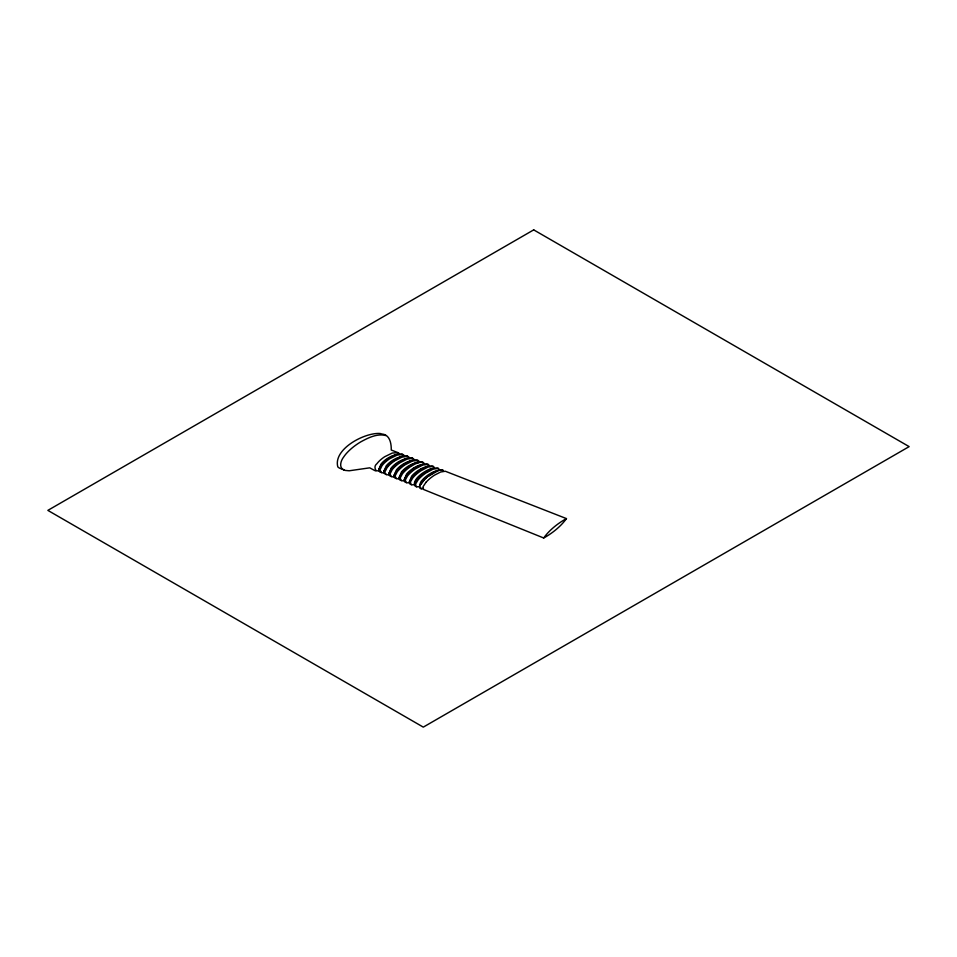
<?xml version="1.0" encoding="UTF-8"?>
<svg xmlns="http://www.w3.org/2000/svg" width="957" height="957" viewBox="0 0 957 957"><rect width="100%" height="100%" fill="white"/><g stroke="black" fill="none" stroke-linecap="round" stroke-linejoin="round"><path stroke-width="1.44" d="M420.733 488.417L420.661 488.393A1.818 1.041 0 0 1 420.255 488.178L419.597 487.137A6.472 3.744 0 0 1 419.573 486.706L416.929 486.838A1.89 1.089 0 0 1 416.498 486.706L415.494 486.3A1.914 1.101 0 0 1 415.135 486.12C413.161 483.752 415.35 479.935 417.085 477.962A45.757 26.425 0 0 1 423.329 472.579L426.344 470.748A17.19 9.929 0 0 1 430.112 469.157M421.152 468.703L418.137 470.485A46.175 26.652 0 0 0 413.879 473.847A40.05 23.124 0 0 0 411.654 476.191L409.309 482.053A8.816 5.096 0 0 0 409.273 482.699L409.955 484.003A2.07 1.196 0 0 0 410.409 484.254L411.402 484.649A2.034 1.172 0 0 0 412 484.816L414.417 484.709M414.453 484.194L416.068 480.713L419.262 477.172A69.789 40.29 0 0 1 422.372 474.445L428.892 470.174A26.82 15.479 0 0 1 431.655 468.882A14.845 8.565 0 0 1 433.593 468.224L436.966 467.925A1.914 1.101 0 0 1 437.385 468.045L438.39 468.44A1.89 1.089 0 0 1 438.761 468.631L439.036 470.21A7.369 4.259 0 0 1 439.993 470.066L442.17 469.971A1.818 1.053 0 0 1 442.529 470.066M409.309 482.017L411.701 477.615A50.338 29.069 0 0 1 414.931 474.217A59.801 34.524 0 0 1 419.633 470.545L423.664 468.117M399.177 477.423L401.354 473.464A47.599 27.478 0 0 1 404.548 470.09A56.415 32.574 0 0 1 409.237 466.43L413.304 464.037A22.047 12.728 0 0 1 417.324 462.363L417.587 462.315A9.259 5.347 0 0 1 419.286 461.92A5.407 3.122 0 0 1 420.123 461.836L420.865 461.824A2.548 1.471 0 0 1 422.085 462.064L423.078 462.458A2.357 1.364 0 0 1 423.748 462.865L424.31 463.942A12.453 7.189 0 0 0 421.08 464.923A26.126 15.085 0 0 0 418.472 466.083L414.417 468.475A58.054 33.519 0 0 0 409.728 472.148A48.915 28.243 0 0 0 406.51 475.533L404.285 479.481M420.087 485.235C418.819 488.166 420.243 481.239 422.228 480.115A47.096 27.191 0 0 1 428.521 474.672L431.559 472.806A17.8 10.276 0 0 1 435.22 471.227L438.976 470.222L427.767 476.586A67.648 39.058 0 0 0 424.561 479.409L419.991 485.474M419.956 485.582L419.884 485.773A9.678 5.586 0 0 0 419.716 487.269L420.482 488.297A1.818 1.053 0 0 0 421.259 488.572L421.439 488.596M420.003 485.067L424.453 479.313A72.062 41.606 0 0 1 427.588 476.562L434.131 472.244A25.265 14.582 0 0 1 437.576 470.665L438.976 470.222M426.08 482.172L423.066 486.67L423.544 489.47L543.684 537.99C552.225 533.36 560.898 526.35 566.46 518.598L445.352 471.251L440.675 471.98L434.454 475.198A60.255 34.787 0 0 0 426.104 482.184M388.853 458.271L392.872 455.999A21.688 12.525 0 0 1 396.461 454.563L393.459 455.496A17.489 10.096 0 0 0 390.576 456.656L387.824 458.164A39.883 23.028 0 0 0 383.685 461.262A34.512 19.918 0 0 0 380.922 464.265L379.044 469.026L381.185 465.066A43.771 25.277 0 0 1 384.283 461.776A50.47 29.141 0 0 1 388.853 458.283M413.496 468.093L415.996 466.669A17.262 9.965 0 0 1 419.549 465.198L422.898 464.277M405.744 462.626L403.292 464.001A40.541 23.411 0 0 0 396.485 469.779L394.093 475.378L396.234 471.418A46.331 26.748 0 0 1 399.404 468.033L399.942 467.554A55.279 31.916 0 0 1 404.081 464.396L408.902 461.657A23.614 13.637 0 0 1 410.625 460.915A16.281 9.403 0 0 1 412.276 460.353A9.438 5.443 0 0 1 414.297 459.91A3.577 2.07 0 0 1 417.073 460.042L418.018 460.484A2.524 1.459 0 0 1 418.771 460.963L419.298 461.92M400.66 460.628L397.873 462.195A42.156 24.344 0 0 0 394.081 465.03A36.426 21.03 0 0 0 391.126 468.117L389.032 473.332L391.138 469.361A45.158 26.078 0 0 1 394.284 465.987L394.822 465.497A53.795 31.055 0 0 1 398.949 462.363L404.165 459.48A22.681 13.099 0 0 1 405.385 458.977L405.601 458.893A16.257 9.379 0 0 1 406.988 458.415A9.462 5.467 0 0 1 409.309 457.913A3.601 2.081 0 0 0 408.041 456.513M418.173 462.829L418.771 462.65A10.491 6.053 0 0 1 419.645 462.434L422.563 462.303A2.201 1.268 0 0 1 423.078 462.458M401.725 456.489L401.629 456.525A16.042 9.259 0 0 0 400.792 456.8L400.158 457.039A21.568 12.453 0 0 0 399.524 457.29L391.652 461.908A58.437 33.734 0 0 0 388.686 464.444L384.224 470.497A15.958 9.211 0 0 0 384.032 471.179L386.15 465.999A35.481 20.492 0 0 1 388.65 463.332A40.995 23.674 0 0 1 392.837 460.173L395.6 458.63A17.441 10.072 0 0 1 398.638 457.41L401.725 456.489A9.678 5.586 0 0 1 404.356 455.927A3.649 2.105 0 0 1 407.036 456.13M406.988 458.427L403.842 459.348A17.405 10.049 0 0 0 400.684 460.64M412.276 460.365L409.07 461.298A17.334 10.013 0 0 0 405.768 462.638M417.587 462.315L414.309 463.248A17.274 9.977 0 0 0 410.888 464.659L408.376 466.047A41.582 24.009 0 0 0 401.509 471.909L399.129 477.663A9.163 5.299 0 0 0 399.093 478.727L399.583 479.696A2.452 1.412 0 0 0 400.313 480.175L401.306 480.57A2.369 1.364 0 0 0 402.203 480.785L404.177 480.713A9.08 5.24 0 0 1 404.213 479.828L406.569 474.05A42.67 24.643 0 0 1 413.532 468.117M434.406 468.033L433.736 466.693A2.034 1.172 0 0 0 433.258 466.442L432.253 466.047A2.07 1.196 0 0 0 431.691 465.892L429.346 465.987A9.127 5.275 0 0 0 428.246 466.25L424.848 467.195A17.214 9.941 0 0 0 421.188 468.727M430.136 469.181L433.7 468.2M439.43 470.114L442.11 469.935A1.842 1.065 0 0 1 442.601 470.09M409.273 482.699L407.084 482.807A2.201 1.268 0 0 1 406.342 482.615L405.349 482.208A2.225 1.28 0 0 1 404.799 481.885L404.177 480.713M424.31 463.942L426.272 463.846A2.297 1.328 0 0 1 427.157 464.049L428.15 464.444A2.141 1.232 0 0 1 428.628 464.695L429.346 465.987M566.46 518.598C557.955 523.24 549.186 530.25 543.684 537.99M433.258 466.442L427.994 467.052L420.649 470.952A60.135 34.727 0 0 0 415.96 474.624A50.625 29.224 0 0 0 412.718 478.022L410.421 481.957L410.96 484.409A2.117 1.22 0 0 0 411.402 484.649M438.39 468.44L433.198 469.097L425.889 473.021A61.99 35.792 0 0 0 421.2 476.706A52.168 30.122 0 0 0 417.934 480.103L415.589 484.039L416.056 486.467A1.95 1.124 0 0 0 416.498 486.706M428.15 464.444L422.815 465.018L415.446 468.882A58.389 33.71 0 0 0 410.744 472.555A49.202 28.411 0 0 0 407.526 475.94L405.23 480.139L406.342 482.603M404.309 455.939A3.637 2.093 0 0 0 403.041 454.575L397.311 455.018L389.762 458.726A51.379 29.667 0 0 0 385.635 461.86L385.097 462.339A43.113 24.894 0 0 0 381.987 465.712L379.941 469.947L381.388 472.531L380.419 472.136M418.018 460.484L412.539 460.987L405.086 464.791A55.578 32.083 0 0 0 400.959 467.949L400.409 468.44A46.582 26.892 0 0 0 397.239 471.813L395.038 476.036L396.294 478.548A2.799 1.615 0 0 0 397.885 478.799A4.964 2.871 0 0 0 399.093 478.715M398.04 452.673L392.274 453.044L384.702 456.728A50.123 28.937 0 0 0 380.575 459.85L380.037 460.329A42.06 24.284 0 0 0 376.95 463.69C370.754 468.463 382.405 474.792 369.749 467.829L349.173 470.784L345.286 470.425L340.022 468.356A7.309 4.223 0 0 1 337.797 466.837C333.024 449.048 364.808 432.253 380.132 433.509A6.986 4.031 0 0 1 381.699 433.964C389.906 434.55 391.365 443.378 391.257 450.017L398.04 452.673A3.684 2.129 0 0 1 399.38 453.977A3.696 2.129 0 0 1 402.048 454.192M385.85 435.555C377.166 433.282 368.349 437.756 360.885 441.799A75.675 43.687 0 0 0 358.026 443.581A84.383 48.723 0 0 0 347.893 451.86L346.53 453.319A68.067 39.297 0 0 0 343.683 456.991C340.8 460.532 338.491 467.829 344.101 470.031M402.024 454.228L402.993 454.611M407 456.166L407.981 456.561A2.596 1.495 0 0 0 407.455 456.393L402.048 457.099L394.846 460.736A52.695 30.421 0 0 0 390.719 463.882L390.169 464.36A44.213 25.528 0 0 0 387.035 467.734L384.989 471.717A10.635 6.137 0 0 0 384.929 472.674L385.898 474.313A2.536 1.459 0 0 0 386.329 474.528L385.36 474.134A3.613 2.081 0 0 1 384.116 472.794M412 458.128L412.981 458.511A3.565 2.058 0 0 1 414.214 459.922M396.294 478.548L395.301 478.153A2.799 1.615 0 0 1 394.356 477.399L394.212 477.196A5.228 3.015 0 0 1 394.057 476.742A9.259 5.347 0 0 1 394.081 475.497M420.602 488.369L420.661 488.393A2.883 1.663 0 0 0 422.791 488.465M394.033 476.694A3.613 2.081 0 0 1 391.257 476.586L390.324 476.131A3.577 2.058 0 0 1 389.116 474.756A9.367 5.407 0 0 1 389.056 473.344M401.306 480.57L400.122 478.081L402.371 473.871A47.862 27.633 0 0 1 405.565 470.485A56.726 32.753 0 0 1 410.254 466.837L414.309 464.444A22.549 13.027 0 0 1 418.161 462.817M391.293 476.526L389.978 473.99L392.131 469.767A45.374 26.198 0 0 1 395.277 466.394L395.815 465.915A54.094 31.234 0 0 1 399.954 462.757L407.12 459.097L412.455 458.355A2.464 1.424 0 0 1 412.981 458.511M376.436 470.581A3.72 2.153 0 0 0 379.068 470.808A9.056 5.228 0 0 1 379.02 469.301M380.372 472.172A3.649 2.105 0 0 1 379.139 470.832M381.353 472.567A3.684 2.129 0 0 0 384.032 472.758A9.187 5.299 0 0 1 384.02 471.322M389.02 474.72A3.637 2.093 0 0 1 386.293 474.564M422.815 488.537A2.763 1.591 0 0 1 420.697 488.465M409.345 457.96A3.601 2.081 0 0 1 412.036 458.08M442.601 470.019A2.799 1.615 0 0 1 443.462 471.203M423.712 468.14A21.341 12.321 0 0 1 428.21 466.215M396.497 454.599A9.797 5.658 0 0 1 399.428 453.941M533.707 229.871L47.85 510.38L423.293 727.129L909.15 446.62L533.707 229.871"/></g></svg>
